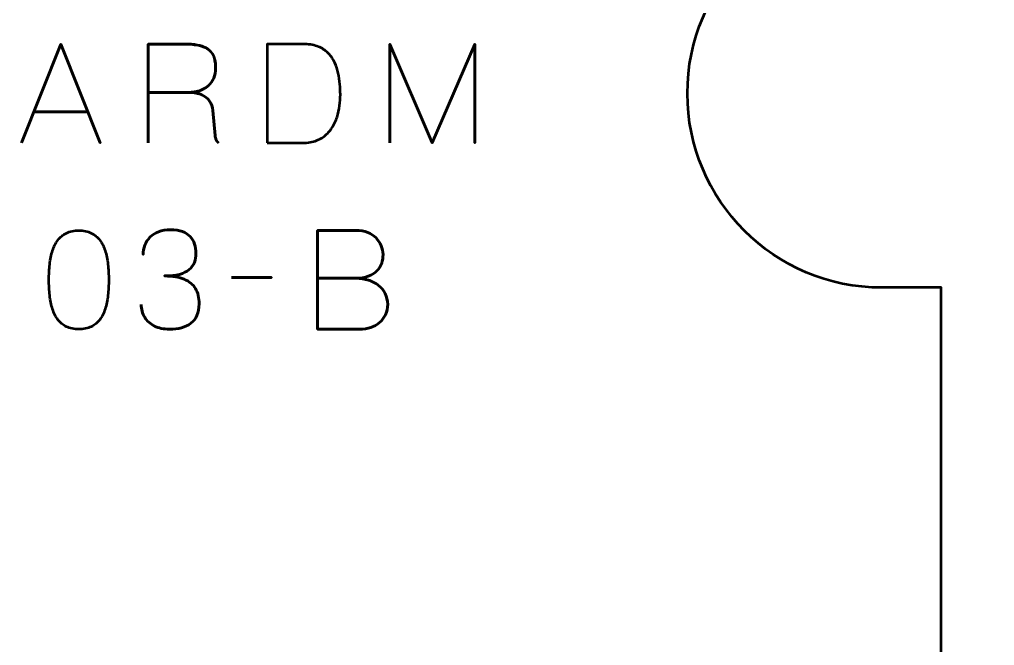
# Model space of a CAD drawing. Header units: centimetres. Extents: x -21 to 0, y -29.7 to 0.
# Drawn here: x -11.695 to -8.685, y -27.767 to -25.833 of the extents above; entities that cross this region are included whole.
import ezdxf

# ---------------------------------------------------------------- set-up
doc = ezdxf.new("R2010")
doc.units = ezdxf.units.CM
doc.header["$MEASUREMENT"] = 0
doc.layers.add('Layer 1', color=7, linetype='Continuous')

msp = doc.modelspace()

# ---------------------------------------------------------------- linework, layer by layer
at = {"layer": 'Layer 1', "color": 22, "lineweight": 53}
msp.add_open_spline([(-21.00003, -29.19995), (-21.00003, -29.19995), (-21.00003, -0.49992), (-21.00003, -0.49992), (-21.00003, -0.49992), (-21.00003, -0.22295), (-20.77694, 0.00004), (-20.49994, 0.00004), (-20.49994, 0.00004), (-20.49994, 0.00004), (-0.50008, 0.00004), (-0.50008, 0.00004), (-0.50008, 0.00004), (-0.22294, 0.00004), (0.00002, -0.22295), (0.00002, -0.49992), (0.00002, -0.49992), (0.00002, -0.49992), (0.00002, -29.19995), (0.00002, -29.19995), (0.00002, -29.19995), (0.00002, -29.47695), (-0.22294, -29.70004), (-0.50008, -29.70004), (-0.50008, -29.70004), (-0.50008, -29.70004), (-20.49994, -29.70004), (-20.49994, -29.70004), (-20.49994, -29.70004), (-20.77694, -29.70004), (-21.00003, -29.47695), (-21.00003, -29.19995)], degree=3, knots=[0, 0, 0, 0, 0.125, 0.125, 0.125, 0.125, 0.25, 0.25, 0.25, 0.25, 0.375, 0.375, 0.375, 0.375, 0.5, 0.5, 0.5, 0.5, 0.625, 0.625, 0.625, 0.625, 0.75, 0.75, 0.75, 0.75, 0.875, 0.875, 0.875, 0.875, 1, 1, 1, 1], dxfattribs=at)
at = {"layer": 'Layer 1', "color": 114, "lineweight": 53}
msp.add_open_spline([(-14.15002, -27.99995), (-14.15002, -27.99995), (-14.15002, -26.55), (-14.15002, -26.55), (-14.15002, -26.55), (-14.15002, -26.55), (-13.9125, -26.55), (-13.9125, -26.55), (-13.9125, -26.55), (-13.58118, -26.55), (-13.3125, -26.28131), (-13.3125, -25.95), (-13.3125, -25.95), (-13.3125, -25.61869), (-13.58118, -25.35), (-13.9125, -25.35), (-13.9125, -25.35), (-13.9125, -25.35), (-14.15002, -25.35), (-14.15002, -25.35), (-14.15002, -25.35), (-14.15002, -25.35), (-14.15002, -19.05), (-14.15002, -19.05), (-14.15002, -19.05), (-14.15002, -19.05), (-13.9125, -19.05), (-13.9125, -19.05), (-13.9125, -19.05), (-13.58118, -19.05), (-13.3125, -18.78132), (-13.3125, -18.45), (-13.3125, -18.45), (-13.3125, -18.11868), (-13.58118, -17.85), (-13.9125, -17.85), (-13.9125, -17.85), (-13.9125, -17.85), (-14.15002, -17.85), (-14.15002, -17.85), (-14.15002, -17.85), (-14.15002, -17.85), (-14.15002, -15.70005), (-14.15002, -15.70005), (-14.15002, -15.70005), (-14.15002, -15.42305), (-13.92693, -15.19995), (-13.64993, -15.19995), (-13.64993, -15.19995), (-13.64993, -15.19995), (-9.35007, -15.19995), (-9.35007, -15.19995), (-9.35007, -15.19995), (-9.07293, -15.19995), (-8.84997, -15.42305), (-8.84997, -15.70005), (-8.84997, -15.70005), (-8.84997, -15.70005), (-8.84997, -15.84998), (-8.84997, -15.84998), (-8.84997, -15.84998), (-8.84997, -15.84998), (-8.84997, -17.1615), (-8.84997, -17.1615), (-8.84997, -17.1615), (-8.84997, -17.1615), (-9.083, -17.1615), (-9.083, -17.1615), (-9.083, -17.1615), (-9.41432, -17.1615), (-9.683, -17.43018), (-9.683, -17.7615), (-9.683, -17.7615), (-9.683, -18.09282), (-9.41432, -18.3615), (-9.083, -18.3615), (-9.083, -18.3615), (-9.083, -18.3615), (-8.84997, -18.3615), (-8.84997, -18.3615), (-8.84997, -18.3615), (-8.84997, -18.3615), (-8.84997, -20.25), (-8.84997, -20.25), (-8.84997, -20.25), (-8.84997, -20.25), (-9.5875, -20.25), (-9.5875, -20.25), (-9.5875, -20.25), (-9.91882, -20.25), (-10.1875, -20.51868), (-10.1875, -20.85), (-10.1875, -20.85), (-10.1875, -21.18132), (-9.91882, -21.45), (-9.5875, -21.45), (-9.5875, -21.45), (-9.5875, -21.45), (-8.84997, -21.45), (-8.84997, -21.45), (-8.84997, -21.45), (-8.84997, -21.45), (-8.84997, -25.4615), (-8.84997, -25.4615), (-8.84997, -25.4615), (-8.84997, -25.4615), (-9.033, -25.4615), (-9.033, -25.4615), (-9.033, -25.4615), (-9.36432, -25.4615), (-9.633, -25.73019), (-9.633, -26.0615), (-9.633, -26.0615), (-9.633, -26.39281), (-9.36432, -26.6615), (-9.033, -26.6615), (-9.033, -26.6615), (-9.033, -26.6615), (-8.84997, -26.6615), (-8.84997, -26.6615), (-8.84997, -26.6615), (-8.84997, -26.6615), (-8.84997, -27.99995), (-8.84997, -27.99995), (-8.84997, -27.99995), (-8.84997, -28.27695), (-9.07293, -28.50005), (-9.35007, -28.50005), (-9.35007, -28.50005), (-9.35007, -28.50005), (-13.64993, -28.50005), (-13.64993, -28.50005), (-13.64993, -28.50005), (-13.92693, -28.50005), (-14.15002, -28.27695), (-14.15002, -27.99995)], degree=3, knots=[0, 0, 0, 0, 0.0294118, 0.0294118, 0.0294118, 0.0294118, 0.0588235, 0.0588235, 0.0588235, 0.0588235, 0.0882353, 0.0882353, 0.0882353, 0.0882353, 0.1176471, 0.1176471, 0.1176471, 0.1176471, 0.1470588, 0.1470588, 0.1470588, 0.1470588, 0.1764706, 0.1764706, 0.1764706, 0.1764706, 0.2058824, 0.2058824, 0.2058824, 0.2058824, 0.2352941, 0.2352941, 0.2352941, 0.2352941, 0.2647059, 0.2647059, 0.2647059, 0.2647059, 0.2941176, 0.2941176, 0.2941176, 0.2941176, 0.3235294, 0.3235294, 0.3235294, 0.3235294, 0.3529412, 0.3529412, 0.3529412, 0.3529412, 0.3823529, 0.3823529, 0.3823529, 0.3823529, 0.4117647, 0.4117647, 0.4117647, 0.4117647, 0.4411765, 0.4411765, 0.4411765, 0.4411765, 0.4705882, 0.4705882, 0.4705882, 0.4705882, 0.5, 0.5, 0.5, 0.5, 0.5294118, 0.5294118, 0.5294118, 0.5294118, 0.5588235, 0.5588235, 0.5588235, 0.5588235, 0.5882353, 0.5882353, 0.5882353, 0.5882353, 0.6176471, 0.6176471, 0.6176471, 0.6176471, 0.6470588, 0.6470588, 0.6470588, 0.6470588, 0.6764706, 0.6764706, 0.6764706, 0.6764706, 0.7058824, 0.7058824, 0.7058824, 0.7058824, 0.7352941, 0.7352941, 0.7352941, 0.7352941, 0.7647059, 0.7647059, 0.7647059, 0.7647059, 0.7941176, 0.7941176, 0.7941176, 0.7941176, 0.8235294, 0.8235294, 0.8235294, 0.8235294, 0.8529412, 0.8529412, 0.8529412, 0.8529412, 0.8823529, 0.8823529, 0.8823529, 0.8823529, 0.9117647, 0.9117647, 0.9117647, 0.9117647, 0.9411765, 0.9411765, 0.9411765, 0.9411765, 0.9705882, 0.9705882, 0.9705882, 0.9705882, 1, 1, 1, 1], dxfattribs=at)
at = {"layer": 'Layer 1', "color": 30, "lineweight": 53}
for points, knots in [([(-11.68882, -26.21453), (-11.68882, -26.21453), (-11.56775, -25.90931), (-11.56775, -25.90931), (-11.56775, -25.90931), (-11.56775, -25.90931), (-11.44625, -26.21453), (-11.44625, -26.21453), (-11.44625, -26.21453), (-11.44625, -26.21453), (-11.56775, -25.90931), (-11.56775, -25.90931), (-11.56775, -25.90931), (-11.56775, -25.90931), (-11.68882, -26.21453), (-11.68882, -26.21453)], [0, 0, 0, 0, 0.25, 0.25, 0.25, 0.25, 0.5, 0.5, 0.5, 0.5, 0.75, 0.75, 0.75, 0.75, 1, 1, 1, 1]), ([(-11.29724, -26.21453), (-11.29724, -26.21453), (-11.29724, -25.90931), (-11.29724, -25.90931), (-11.29724, -25.90931), (-11.29724, -25.90931), (-11.1859, -25.90931), (-11.1859, -25.90931), (-11.1859, -25.90931), (-11.17038, -25.90931), (-11.15712, -25.91037), (-11.14618, -25.91241), (-11.14618, -25.91241), (-11.13518, -25.91446), (-11.12607, -25.91742), (-11.11888, -25.9213), (-11.11888, -25.9213), (-11.11168, -25.92518), (-11.10604, -25.92991), (-11.10187, -25.93548), (-11.10187, -25.93548), (-11.09764, -25.94099), (-11.09468, -25.94727), (-11.09277, -25.95425), (-11.09277, -25.95425), (-11.09087, -25.96124), (-11.08974, -25.96879), (-11.08939, -25.97704), (-11.08939, -25.97704), (-11.08889, -25.98741), (-11.09002, -25.99743), (-11.0927, -26.0071), (-11.0927, -26.0071), (-11.09545, -26.01683), (-11.10018, -26.02551), (-11.10688, -26.03327), (-11.10688, -26.03327), (-11.11366, -26.04104), (-11.12276, -26.04717), (-11.13433, -26.05176), (-11.13433, -26.05176), (-11.1459, -26.05628), (-11.16022, -26.05867), (-11.17744, -26.05874), (-11.17744, -26.05874), (-11.17744, -26.05874), (-11.29724, -26.05874), (-11.29724, -26.05874), (-11.29724, -26.05874), (-11.29724, -26.05874), (-11.17744, -26.05874), (-11.17744, -26.05874), (-11.17744, -26.05874), (-11.16058, -26.05867), (-11.14639, -26.05628), (-11.13489, -26.05176), (-11.13489, -26.05176), (-11.12339, -26.04717), (-11.11422, -26.04104), (-11.10738, -26.03327), (-11.10738, -26.03327), (-11.10053, -26.02551), (-11.09574, -26.01683), (-11.09291, -26.0071), (-11.09291, -26.0071), (-11.09009, -25.99743), (-11.08889, -25.98741), (-11.08939, -25.97704), (-11.08939, -25.97704), (-11.08981, -25.96674), (-11.09157, -25.95743), (-11.09468, -25.9491), (-11.09468, -25.9491), (-11.09771, -25.94085), (-11.10279, -25.93372), (-11.10985, -25.92779), (-11.10985, -25.92779), (-11.1169, -25.92187), (-11.12664, -25.91728), (-11.13899, -25.91411), (-11.13899, -25.91411), (-11.15133, -25.91093), (-11.167, -25.90931), (-11.1859, -25.90931), (-11.1859, -25.90931), (-11.1859, -25.90931), (-11.29724, -25.90931), (-11.29724, -25.90931), (-11.29724, -25.90931), (-11.29724, -25.90931), (-11.29724, -26.21453), (-11.29724, -26.21453)], [0, 0, 0, 0, 0.0434783, 0.0434783, 0.0434783, 0.0434783, 0.0869565, 0.0869565, 0.0869565, 0.0869565, 0.1304348, 0.1304348, 0.1304348, 0.1304348, 0.173913, 0.173913, 0.173913, 0.173913, 0.2173913, 0.2173913, 0.2173913, 0.2173913, 0.2608696, 0.2608696, 0.2608696, 0.2608696, 0.3043478, 0.3043478, 0.3043478, 0.3043478, 0.3478261, 0.3478261, 0.3478261, 0.3478261, 0.3913043, 0.3913043, 0.3913043, 0.3913043, 0.4347826, 0.4347826, 0.4347826, 0.4347826, 0.4782609, 0.4782609, 0.4782609, 0.4782609, 0.5217391, 0.5217391, 0.5217391, 0.5217391, 0.5652174, 0.5652174, 0.5652174, 0.5652174, 0.6086957, 0.6086957, 0.6086957, 0.6086957, 0.6521739, 0.6521739, 0.6521739, 0.6521739, 0.6956522, 0.6956522, 0.6956522, 0.6956522, 0.7391304, 0.7391304, 0.7391304, 0.7391304, 0.7826087, 0.7826087, 0.7826087, 0.7826087, 0.826087, 0.826087, 0.826087, 0.826087, 0.8695652, 0.8695652, 0.8695652, 0.8695652, 0.9130435, 0.9130435, 0.9130435, 0.9130435, 0.9565217, 0.9565217, 0.9565217, 0.9565217, 1, 1, 1, 1]), ([(-10.93021, -26.21453), (-10.93021, -26.21453), (-10.93021, -25.90931), (-10.93021, -25.90931), (-10.93021, -25.90931), (-10.93021, -25.90931), (-10.82014, -25.90931), (-10.82014, -25.90931), (-10.82014, -25.90931), (-10.80342, -25.90938), (-10.78896, -25.91157), (-10.77675, -25.91587), (-10.77675, -25.91587), (-10.76462, -25.92017), (-10.75432, -25.9261), (-10.74599, -25.93358), (-10.74599, -25.93358), (-10.7376, -25.94113), (-10.73082, -25.94981), (-10.72553, -25.95954), (-10.72553, -25.95954), (-10.72024, -25.96935), (-10.71615, -25.97979), (-10.71325, -25.99087), (-10.71325, -25.99087), (-10.71036, -26.00188), (-10.70832, -26.0131), (-10.70705, -26.02445), (-10.70705, -26.02445), (-10.70578, -26.03581), (-10.70493, -26.04682), (-10.70458, -26.05747), (-10.70458, -26.05747), (-10.70408, -26.06813), (-10.70443, -26.07935), (-10.70556, -26.09113), (-10.70556, -26.09113), (-10.70669, -26.10291), (-10.70881, -26.11469), (-10.71198, -26.12641), (-10.71198, -26.12641), (-10.71509, -26.13812), (-10.71953, -26.14927), (-10.72525, -26.15978), (-10.72525, -26.15978), (-10.73089, -26.17036), (-10.73809, -26.17975), (-10.7467, -26.18793), (-10.7467, -26.18793), (-10.75538, -26.19612), (-10.76575, -26.20261), (-10.77788, -26.20733), (-10.77788, -26.20733), (-10.79002, -26.21206), (-10.80413, -26.21446), (-10.82014, -26.21453), (-10.82014, -26.21453), (-10.82014, -26.21453), (-10.93021, -26.21453), (-10.93021, -26.21453)], [0, 0, 0, 0, 0.0666667, 0.0666667, 0.0666667, 0.0666667, 0.1333333, 0.1333333, 0.1333333, 0.1333333, 0.2, 0.2, 0.2, 0.2, 0.2666667, 0.2666667, 0.2666667, 0.2666667, 0.3333333, 0.3333333, 0.3333333, 0.3333333, 0.4, 0.4, 0.4, 0.4, 0.4666667, 0.4666667, 0.4666667, 0.4666667, 0.5333333, 0.5333333, 0.5333333, 0.5333333, 0.6, 0.6, 0.6, 0.6, 0.6666667, 0.6666667, 0.6666667, 0.6666667, 0.7333333, 0.7333333, 0.7333333, 0.7333333, 0.8, 0.8, 0.8, 0.8, 0.8666667, 0.8666667, 0.8666667, 0.8666667, 0.9333333, 0.9333333, 0.9333333, 0.9333333, 1, 1, 1, 1]), ([(-10.93021, -26.21453), (-10.93021, -26.21453), (-10.93021, -25.90931), (-10.93021, -25.90931), (-10.93021, -25.90931), (-10.93021, -25.90931), (-10.82014, -25.90931), (-10.82014, -25.90931), (-10.82014, -25.90931), (-10.80342, -25.90938), (-10.78896, -25.91157), (-10.77675, -25.91587), (-10.77675, -25.91587), (-10.76462, -25.92017), (-10.75432, -25.9261), (-10.74599, -25.93358), (-10.74599, -25.93358), (-10.7376, -25.94113), (-10.73082, -25.94981), (-10.72553, -25.95954), (-10.72553, -25.95954), (-10.72024, -25.96935), (-10.71615, -25.97979), (-10.71325, -25.99087), (-10.71325, -25.99087), (-10.71036, -26.00188), (-10.70832, -26.0131), (-10.70705, -26.02445), (-10.70705, -26.02445), (-10.70578, -26.03581), (-10.70493, -26.04682), (-10.70458, -26.05747), (-10.70458, -26.05747), (-10.70408, -26.06813), (-10.70443, -26.07935), (-10.70556, -26.09113), (-10.70556, -26.09113), (-10.70669, -26.10291), (-10.70881, -26.11469), (-10.71198, -26.12641), (-10.71198, -26.12641), (-10.71509, -26.13812), (-10.71953, -26.14927), (-10.72525, -26.15978), (-10.72525, -26.15978), (-10.73089, -26.17036), (-10.73809, -26.17975), (-10.7467, -26.18793), (-10.7467, -26.18793), (-10.75538, -26.19612), (-10.76575, -26.20261), (-10.77788, -26.20733), (-10.77788, -26.20733), (-10.79002, -26.21206), (-10.80413, -26.21446), (-10.82014, -26.21453), (-10.82014, -26.21453), (-10.82014, -26.21453), (-10.93021, -26.21453), (-10.93021, -26.21453)], [0, 0, 0, 0, 0.0666667, 0.0666667, 0.0666667, 0.0666667, 0.1333333, 0.1333333, 0.1333333, 0.1333333, 0.2, 0.2, 0.2, 0.2, 0.2666667, 0.2666667, 0.2666667, 0.2666667, 0.3333333, 0.3333333, 0.3333333, 0.3333333, 0.4, 0.4, 0.4, 0.4, 0.4666667, 0.4666667, 0.4666667, 0.4666667, 0.5333333, 0.5333333, 0.5333333, 0.5333333, 0.6, 0.6, 0.6, 0.6, 0.6666667, 0.6666667, 0.6666667, 0.6666667, 0.7333333, 0.7333333, 0.7333333, 0.7333333, 0.8, 0.8, 0.8, 0.8, 0.8666667, 0.8666667, 0.8666667, 0.8666667, 0.9333333, 0.9333333, 0.9333333, 0.9333333, 1, 1, 1, 1]), ([(-10.55175, -26.21453), (-10.55175, -26.21453), (-10.55175, -25.90931), (-10.55175, -25.90931), (-10.55175, -25.90931), (-10.55175, -25.90931), (-10.42052, -26.21453), (-10.42052, -26.21453), (-10.42052, -26.21453), (-10.42052, -26.21453), (-10.28886, -25.90931), (-10.28886, -25.90931), (-10.28886, -25.90931), (-10.28886, -25.90931), (-10.28886, -26.21453), (-10.28886, -26.21453), (-10.28886, -26.21453), (-10.28886, -26.21453), (-10.28886, -25.90931), (-10.28886, -25.90931), (-10.28886, -25.90931), (-10.28886, -25.90931), (-10.42052, -26.21453), (-10.42052, -26.21453), (-10.42052, -26.21453), (-10.42052, -26.21453), (-10.55175, -25.90931), (-10.55175, -25.90931), (-10.55175, -25.90931), (-10.55175, -25.90931), (-10.55175, -26.21453), (-10.55175, -26.21453)], [0, 0, 0, 0, 0.125, 0.125, 0.125, 0.125, 0.25, 0.25, 0.25, 0.25, 0.375, 0.375, 0.375, 0.375, 0.5, 0.5, 0.5, 0.5, 0.625, 0.625, 0.625, 0.625, 0.75, 0.75, 0.75, 0.75, 0.875, 0.875, 0.875, 0.875, 1, 1, 1, 1]), ([(-11.08007, -26.21453), (-11.08289, -26.21248), (-11.08501, -26.21001), (-11.08656, -26.20712), (-11.08656, -26.20712), (-11.08812, -26.20423), (-11.08917, -26.20134), (-11.08981, -26.19851), (-11.08981, -26.19851), (-11.09037, -26.19576), (-11.09066, -26.19343), (-11.09066, -26.19167), (-11.09066, -26.19167), (-11.09066, -26.19167), (-11.09828, -26.11462), (-11.09828, -26.11462), (-11.09828, -26.11462), (-11.09912, -26.10355), (-11.10237, -26.09381), (-11.10794, -26.08548), (-11.10794, -26.08548), (-11.11359, -26.07709), (-11.12163, -26.0706), (-11.13221, -26.06587), (-11.13221, -26.06587), (-11.14273, -26.06121), (-11.15585, -26.05882), (-11.17151, -26.05874), (-11.17151, -26.05874), (-11.15585, -26.05882), (-11.14273, -26.06121), (-11.13221, -26.06587), (-11.13221, -26.06587), (-11.12163, -26.0706), (-11.11359, -26.07709), (-11.10794, -26.08548), (-11.10794, -26.08548), (-11.10237, -26.09381), (-11.09912, -26.10355), (-11.09828, -26.11462), (-11.09828, -26.11462), (-11.09828, -26.11462), (-11.09066, -26.19167), (-11.09066, -26.19167), (-11.09066, -26.19167), (-11.09066, -26.19343), (-11.09037, -26.19576), (-11.08981, -26.19851), (-11.08981, -26.19851), (-11.08917, -26.20134), (-11.08812, -26.20423), (-11.08656, -26.20712), (-11.08656, -26.20712), (-11.08501, -26.21001), (-11.08289, -26.21248), (-11.08007, -26.21453)], [0, 0, 0, 0, 0.0714286, 0.0714286, 0.0714286, 0.0714286, 0.1428571, 0.1428571, 0.1428571, 0.1428571, 0.2142857, 0.2142857, 0.2142857, 0.2142857, 0.2857143, 0.2857143, 0.2857143, 0.2857143, 0.3571429, 0.3571429, 0.3571429, 0.3571429, 0.4285714, 0.4285714, 0.4285714, 0.4285714, 0.5, 0.5, 0.5, 0.5, 0.5714286, 0.5714286, 0.5714286, 0.5714286, 0.6428571, 0.6428571, 0.6428571, 0.6428571, 0.7142857, 0.7142857, 0.7142857, 0.7142857, 0.7857143, 0.7857143, 0.7857143, 0.7857143, 0.8571429, 0.8571429, 0.8571429, 0.8571429, 0.9285714, 0.9285714, 0.9285714, 0.9285714, 1, 1, 1, 1]), ([(-11.65072, -26.11843), (-11.65072, -26.11843), (-11.48478, -26.11843), (-11.48478, -26.11843), (-11.48478, -26.11843), (-11.48478, -26.11843), (-11.65072, -26.11843), (-11.65072, -26.11843)], [0, 0, 0, 0, 0.5, 0.5, 0.5, 0.5, 1, 1, 1, 1]), ([(-11.51165, -26.78984), (-11.49684, -26.78977), (-11.48407, -26.78716), (-11.47341, -26.78208), (-11.47341, -26.78208), (-11.46283, -26.777), (-11.45401, -26.76973), (-11.44696, -26.76049), (-11.44696, -26.76049), (-11.43997, -26.75118), (-11.43447, -26.74017), (-11.43038, -26.72747), (-11.43038, -26.72747), (-11.42635, -26.71477), (-11.42346, -26.70087), (-11.42184, -26.68563), (-11.42184, -26.68563), (-11.42014, -26.67039), (-11.4193, -26.65437), (-11.41937, -26.63744), (-11.41937, -26.63744), (-11.4193, -26.62058), (-11.42014, -26.60456), (-11.42184, -26.58939), (-11.42184, -26.58939), (-11.42346, -26.57422), (-11.42635, -26.56025), (-11.43038, -26.54755), (-11.43038, -26.54755), (-11.43447, -26.53492), (-11.43997, -26.52392), (-11.44696, -26.51453), (-11.44696, -26.51453), (-11.45401, -26.50522), (-11.46283, -26.49795), (-11.47341, -26.49287), (-11.47341, -26.49287), (-11.48407, -26.48772), (-11.49684, -26.48511), (-11.51165, -26.48504), (-11.51165, -26.48504), (-11.52647, -26.48511), (-11.53924, -26.48772), (-11.5499, -26.49287), (-11.5499, -26.49287), (-11.56048, -26.49795), (-11.5693, -26.50522), (-11.57635, -26.51453), (-11.57635, -26.51453), (-11.58334, -26.52392), (-11.58884, -26.53492), (-11.59293, -26.54755), (-11.59293, -26.54755), (-11.59696, -26.56025), (-11.59985, -26.57422), (-11.60147, -26.58939), (-11.60147, -26.58939), (-11.60316, -26.60456), (-11.60401, -26.62058), (-11.60394, -26.63744), (-11.60394, -26.63744), (-11.60401, -26.65437), (-11.60316, -26.67039), (-11.60147, -26.68563), (-11.60147, -26.68563), (-11.59985, -26.70087), (-11.59696, -26.71477), (-11.59293, -26.72747), (-11.59293, -26.72747), (-11.58884, -26.74017), (-11.58334, -26.75118), (-11.57635, -26.76049), (-11.57635, -26.76049), (-11.5693, -26.76973), (-11.56048, -26.777), (-11.5499, -26.78208), (-11.5499, -26.78208), (-11.53924, -26.78716), (-11.52647, -26.78977), (-11.51165, -26.78984)], [0, 0, 0, 0, 0.05, 0.05, 0.05, 0.05, 0.1, 0.1, 0.1, 0.1, 0.15, 0.15, 0.15, 0.15, 0.2, 0.2, 0.2, 0.2, 0.25, 0.25, 0.25, 0.25, 0.3, 0.3, 0.3, 0.3, 0.35, 0.35, 0.35, 0.35, 0.4, 0.4, 0.4, 0.4, 0.45, 0.45, 0.45, 0.45, 0.5, 0.5, 0.5, 0.5, 0.55, 0.55, 0.55, 0.55, 0.6, 0.6, 0.6, 0.6, 0.65, 0.65, 0.65, 0.65, 0.7, 0.7, 0.7, 0.7, 0.75, 0.75, 0.75, 0.75, 0.8, 0.8, 0.8, 0.8, 0.85, 0.85, 0.85, 0.85, 0.9, 0.9, 0.9, 0.9, 0.95, 0.95, 0.95, 0.95, 1, 1, 1, 1]), ([(-11.51165, -26.78984), (-11.49684, -26.78977), (-11.48407, -26.78716), (-11.47341, -26.78208), (-11.47341, -26.78208), (-11.46283, -26.777), (-11.45401, -26.76973), (-11.44696, -26.76049), (-11.44696, -26.76049), (-11.43997, -26.75118), (-11.43447, -26.74017), (-11.43038, -26.72747), (-11.43038, -26.72747), (-11.42635, -26.71477), (-11.42346, -26.70087), (-11.42184, -26.68563), (-11.42184, -26.68563), (-11.42014, -26.67039), (-11.4193, -26.65437), (-11.41937, -26.63744), (-11.41937, -26.63744), (-11.4193, -26.62058), (-11.42014, -26.60456), (-11.42184, -26.58939), (-11.42184, -26.58939), (-11.42346, -26.57422), (-11.42635, -26.56025), (-11.43038, -26.54755), (-11.43038, -26.54755), (-11.43447, -26.53492), (-11.43997, -26.52392), (-11.44696, -26.51453), (-11.44696, -26.51453), (-11.45401, -26.50522), (-11.46283, -26.49795), (-11.47341, -26.49287), (-11.47341, -26.49287), (-11.48407, -26.48772), (-11.49684, -26.48511), (-11.51165, -26.48504), (-11.51165, -26.48504), (-11.52647, -26.48511), (-11.53924, -26.48772), (-11.5499, -26.49287), (-11.5499, -26.49287), (-11.56048, -26.49795), (-11.5693, -26.50522), (-11.57635, -26.51453), (-11.57635, -26.51453), (-11.58334, -26.52392), (-11.58884, -26.53492), (-11.59293, -26.54755), (-11.59293, -26.54755), (-11.59696, -26.56025), (-11.59985, -26.57422), (-11.60147, -26.58939), (-11.60147, -26.58939), (-11.60316, -26.60456), (-11.60401, -26.62058), (-11.60394, -26.63744), (-11.60394, -26.63744), (-11.60401, -26.65437), (-11.60316, -26.67039), (-11.60147, -26.68563), (-11.60147, -26.68563), (-11.59985, -26.70087), (-11.59696, -26.71477), (-11.59293, -26.72747), (-11.59293, -26.72747), (-11.58884, -26.74017), (-11.58334, -26.75118), (-11.57635, -26.76049), (-11.57635, -26.76049), (-11.5693, -26.76973), (-11.56048, -26.777), (-11.5499, -26.78208), (-11.5499, -26.78208), (-11.53924, -26.78716), (-11.52647, -26.78977), (-11.51165, -26.78984)], [0, 0, 0, 0, 0.05, 0.05, 0.05, 0.05, 0.1, 0.1, 0.1, 0.1, 0.15, 0.15, 0.15, 0.15, 0.2, 0.2, 0.2, 0.2, 0.25, 0.25, 0.25, 0.25, 0.3, 0.3, 0.3, 0.3, 0.35, 0.35, 0.35, 0.35, 0.4, 0.4, 0.4, 0.4, 0.45, 0.45, 0.45, 0.45, 0.5, 0.5, 0.5, 0.5, 0.55, 0.55, 0.55, 0.55, 0.6, 0.6, 0.6, 0.6, 0.65, 0.65, 0.65, 0.65, 0.7, 0.7, 0.7, 0.7, 0.75, 0.75, 0.75, 0.75, 0.8, 0.8, 0.8, 0.8, 0.85, 0.85, 0.85, 0.85, 0.9, 0.9, 0.9, 0.9, 0.95, 0.95, 0.95, 0.95, 1, 1, 1, 1]), ([(-11.31904, -26.71322), (-11.31897, -26.72846), (-11.31544, -26.74172), (-11.30846, -26.75322), (-11.30846, -26.75322), (-11.30147, -26.76465), (-11.29152, -26.77361), (-11.27854, -26.78003), (-11.27854, -26.78003), (-11.26556, -26.78645), (-11.24997, -26.7897), (-11.23183, -26.78984), (-11.23183, -26.78984), (-11.21822, -26.78984), (-11.20587, -26.78843), (-11.19465, -26.78547), (-11.19465, -26.78547), (-11.1835, -26.7825), (-11.17391, -26.77792), (-11.16579, -26.77164), (-11.16579, -26.77164), (-11.15768, -26.76536), (-11.15147, -26.75724), (-11.14703, -26.74737), (-11.14703, -26.74737), (-11.14265, -26.73742), (-11.14047, -26.72549), (-11.1404, -26.71152), (-11.1404, -26.71152), (-11.14032, -26.6929), (-11.14413, -26.67716), (-11.15168, -26.66439), (-11.15168, -26.66439), (-11.15923, -26.65162), (-11.17095, -26.64203), (-11.18668, -26.63547), (-11.18668, -26.63547), (-11.20241, -26.6289), (-11.22259, -26.62559), (-11.24707, -26.62559), (-11.24707, -26.62559), (-11.2288, -26.62566), (-11.21349, -26.62397), (-11.201, -26.62051), (-11.201, -26.62051), (-11.18858, -26.61705), (-11.17864, -26.61218), (-11.17116, -26.60583), (-11.17116, -26.60583), (-11.16368, -26.59955), (-11.15825, -26.59207), (-11.155, -26.58347), (-11.155, -26.58347), (-11.15168, -26.57493), (-11.15006, -26.56555), (-11.15013, -26.55532), (-11.15013, -26.55532), (-11.15006, -26.54508), (-11.15147, -26.53563), (-11.15429, -26.52688), (-11.15429, -26.52688), (-11.15705, -26.51813), (-11.16156, -26.51044), (-11.1677, -26.50388), (-11.1677, -26.50388), (-11.17384, -26.49732), (-11.18195, -26.49217), (-11.1919, -26.4885), (-11.1919, -26.4885), (-11.20192, -26.48483), (-11.21413, -26.483), (-11.22845, -26.48293), (-11.22845, -26.48293), (-11.2427, -26.483), (-11.25519, -26.48511), (-11.26577, -26.48921), (-11.26577, -26.48921), (-11.27643, -26.4933), (-11.28517, -26.49887), (-11.29223, -26.506), (-11.29223, -26.506), (-11.29921, -26.51312), (-11.30444, -26.52124), (-11.30789, -26.53041), (-11.30789, -26.53041), (-11.31142, -26.53958), (-11.31311, -26.54932), (-11.31311, -26.55955), (-11.31311, -26.55955), (-11.31311, -26.54932), (-11.31142, -26.53958), (-11.30789, -26.53041), (-11.30789, -26.53041), (-11.30444, -26.52124), (-11.29921, -26.51312), (-11.29223, -26.506), (-11.29223, -26.506), (-11.28517, -26.49887), (-11.27643, -26.4933), (-11.26577, -26.48921), (-11.26577, -26.48921), (-11.25519, -26.48511), (-11.2427, -26.483), (-11.22845, -26.48293), (-11.22845, -26.48293), (-11.21413, -26.483), (-11.20192, -26.48483), (-11.1919, -26.4885), (-11.1919, -26.4885), (-11.18195, -26.49217), (-11.17384, -26.49732), (-11.1677, -26.50388), (-11.1677, -26.50388), (-11.16156, -26.51044), (-11.15705, -26.51813), (-11.15429, -26.52688), (-11.15429, -26.52688), (-11.15147, -26.53563), (-11.15006, -26.54508), (-11.15013, -26.55532), (-11.15013, -26.55532), (-11.15006, -26.56555), (-11.15168, -26.57493), (-11.155, -26.58347), (-11.155, -26.58347), (-11.15825, -26.59207), (-11.16368, -26.59955), (-11.17116, -26.60583), (-11.17116, -26.60583), (-11.17864, -26.61218), (-11.18858, -26.61705), (-11.201, -26.62051), (-11.201, -26.62051), (-11.21349, -26.62397), (-11.2288, -26.62566), (-11.24707, -26.62559), (-11.24707, -26.62559), (-11.22259, -26.62559), (-11.20241, -26.6289), (-11.18668, -26.63547), (-11.18668, -26.63547), (-11.17095, -26.64203), (-11.15923, -26.65162), (-11.15168, -26.66439), (-11.15168, -26.66439), (-11.14413, -26.67716), (-11.14032, -26.6929), (-11.1404, -26.71152), (-11.1404, -26.71152), (-11.14047, -26.72549), (-11.14265, -26.73742), (-11.14703, -26.74737), (-11.14703, -26.74737), (-11.15147, -26.75724), (-11.15768, -26.76536), (-11.16579, -26.77164), (-11.16579, -26.77164), (-11.17391, -26.77792), (-11.1835, -26.7825), (-11.19465, -26.78547), (-11.19465, -26.78547), (-11.20587, -26.78843), (-11.21822, -26.78984), (-11.23183, -26.78984), (-11.23183, -26.78984), (-11.24997, -26.7897), (-11.26556, -26.78645), (-11.27854, -26.78003), (-11.27854, -26.78003), (-11.29152, -26.77361), (-11.30147, -26.76465), (-11.30846, -26.75322), (-11.30846, -26.75322), (-11.31544, -26.74172), (-11.31897, -26.72846), (-11.31904, -26.71322)], [0, 0, 0, 0, 0.0227273, 0.0227273, 0.0227273, 0.0227273, 0.0454545, 0.0454545, 0.0454545, 0.0454545, 0.0681818, 0.0681818, 0.0681818, 0.0681818, 0.0909091, 0.0909091, 0.0909091, 0.0909091, 0.1136364, 0.1136364, 0.1136364, 0.1136364, 0.1363636, 0.1363636, 0.1363636, 0.1363636, 0.1590909, 0.1590909, 0.1590909, 0.1590909, 0.1818182, 0.1818182, 0.1818182, 0.1818182, 0.2045455, 0.2045455, 0.2045455, 0.2045455, 0.2272727, 0.2272727, 0.2272727, 0.2272727, 0.25, 0.25, 0.25, 0.25, 0.2727273, 0.2727273, 0.2727273, 0.2727273, 0.2954545, 0.2954545, 0.2954545, 0.2954545, 0.3181818, 0.3181818, 0.3181818, 0.3181818, 0.3409091, 0.3409091, 0.3409091, 0.3409091, 0.3636364, 0.3636364, 0.3636364, 0.3636364, 0.3863636, 0.3863636, 0.3863636, 0.3863636, 0.4090909, 0.4090909, 0.4090909, 0.4090909, 0.4318182, 0.4318182, 0.4318182, 0.4318182, 0.4545455, 0.4545455, 0.4545455, 0.4545455, 0.4772727, 0.4772727, 0.4772727, 0.4772727, 0.5, 0.5, 0.5, 0.5, 0.5227273, 0.5227273, 0.5227273, 0.5227273, 0.5454545, 0.5454545, 0.5454545, 0.5454545, 0.5681818, 0.5681818, 0.5681818, 0.5681818, 0.5909091, 0.5909091, 0.5909091, 0.5909091, 0.6136364, 0.6136364, 0.6136364, 0.6136364, 0.6363636, 0.6363636, 0.6363636, 0.6363636, 0.6590909, 0.6590909, 0.6590909, 0.6590909, 0.6818182, 0.6818182, 0.6818182, 0.6818182, 0.7045455, 0.7045455, 0.7045455, 0.7045455, 0.7272727, 0.7272727, 0.7272727, 0.7272727, 0.75, 0.75, 0.75, 0.75, 0.7727273, 0.7727273, 0.7727273, 0.7727273, 0.7954545, 0.7954545, 0.7954545, 0.7954545, 0.8181818, 0.8181818, 0.8181818, 0.8181818, 0.8409091, 0.8409091, 0.8409091, 0.8409091, 0.8636364, 0.8636364, 0.8636364, 0.8636364, 0.8863636, 0.8863636, 0.8863636, 0.8863636, 0.9090909, 0.9090909, 0.9090909, 0.9090909, 0.9318182, 0.9318182, 0.9318182, 0.9318182, 0.9545455, 0.9545455, 0.9545455, 0.9545455, 0.9772727, 0.9772727, 0.9772727, 0.9772727, 1, 1, 1, 1]), ([(-10.77464, -26.63278), (-10.77464, -26.63278), (-10.65738, -26.63278), (-10.65738, -26.63278), (-10.65738, -26.63278), (-10.64214, -26.63271), (-10.62916, -26.6306), (-10.61822, -26.62643), (-10.61822, -26.62643), (-10.60735, -26.62234), (-10.59854, -26.61677), (-10.59169, -26.60978), (-10.59169, -26.60978), (-10.58485, -26.6028), (-10.57991, -26.5949), (-10.5768, -26.58615), (-10.5768, -26.58615), (-10.57377, -26.57747), (-10.57236, -26.56844), (-10.57271, -26.55913), (-10.57271, -26.55913), (-10.57314, -26.54981), (-10.57511, -26.54078), (-10.57864, -26.53196), (-10.57864, -26.53196), (-10.5821, -26.52314), (-10.58732, -26.51517), (-10.59416, -26.50804), (-10.59416, -26.50804), (-10.601, -26.50092), (-10.60954, -26.49527), (-10.61991, -26.49111), (-10.61991, -26.49111), (-10.63029, -26.48688), (-10.64249, -26.48469), (-10.65653, -26.48462), (-10.65653, -26.48462), (-10.65653, -26.48462), (-10.77464, -26.48462), (-10.77464, -26.48462), (-10.77464, -26.48462), (-10.77464, -26.48462), (-10.77464, -26.78984), (-10.77464, -26.78984), (-10.77464, -26.78984), (-10.77464, -26.78984), (-10.64468, -26.78984), (-10.64468, -26.78984), (-10.64468, -26.78984), (-10.63254, -26.78984), (-10.62125, -26.78808), (-10.61081, -26.78462), (-10.61081, -26.78462), (-10.60037, -26.78109), (-10.59127, -26.77608), (-10.58337, -26.76938), (-10.58337, -26.76938), (-10.57553, -26.76275), (-10.5694, -26.7547), (-10.56502, -26.74518), (-10.56502, -26.74518), (-10.56065, -26.73565), (-10.55839, -26.72486), (-10.55832, -26.71279), (-10.55832, -26.71279), (-10.5586, -26.70066), (-10.56114, -26.68972), (-10.56601, -26.67992), (-10.56601, -26.67992), (-10.57088, -26.67011), (-10.57765, -26.66171), (-10.5864, -26.65466), (-10.5864, -26.65466), (-10.59515, -26.64767), (-10.60559, -26.64224), (-10.61759, -26.6385), (-10.61759, -26.6385), (-10.62958, -26.63476), (-10.64284, -26.63286), (-10.65738, -26.63278), (-10.65738, -26.63278), (-10.64284, -26.63286), (-10.62958, -26.63476), (-10.61759, -26.6385), (-10.61759, -26.6385), (-10.60559, -26.64224), (-10.59515, -26.64767), (-10.5864, -26.65466), (-10.5864, -26.65466), (-10.57765, -26.66171), (-10.57088, -26.67011), (-10.56601, -26.67992), (-10.56601, -26.67992), (-10.56114, -26.68972), (-10.5586, -26.70066), (-10.55832, -26.71279), (-10.55832, -26.71279), (-10.55839, -26.72486), (-10.56065, -26.73565), (-10.56502, -26.74518), (-10.56502, -26.74518), (-10.5694, -26.7547), (-10.57553, -26.76275), (-10.58337, -26.76938), (-10.58337, -26.76938), (-10.59127, -26.77608), (-10.60037, -26.78109), (-10.61081, -26.78462), (-10.61081, -26.78462), (-10.62125, -26.78808), (-10.63254, -26.78984), (-10.64468, -26.78984), (-10.64468, -26.78984), (-10.64468, -26.78984), (-10.77464, -26.78984), (-10.77464, -26.78984), (-10.77464, -26.78984), (-10.77464, -26.78984), (-10.77464, -26.48462), (-10.77464, -26.48462), (-10.77464, -26.48462), (-10.77464, -26.48462), (-10.65653, -26.48462), (-10.65653, -26.48462), (-10.65653, -26.48462), (-10.64249, -26.48469), (-10.63029, -26.48688), (-10.61991, -26.49111), (-10.61991, -26.49111), (-10.60954, -26.49527), (-10.601, -26.50092), (-10.59416, -26.50804), (-10.59416, -26.50804), (-10.58732, -26.51517), (-10.5821, -26.52314), (-10.57864, -26.53196), (-10.57864, -26.53196), (-10.57511, -26.54078), (-10.57314, -26.54981), (-10.57271, -26.55913), (-10.57271, -26.55913), (-10.57236, -26.56844), (-10.57377, -26.57747), (-10.5768, -26.58615), (-10.5768, -26.58615), (-10.57991, -26.5949), (-10.58485, -26.6028), (-10.59169, -26.60978), (-10.59169, -26.60978), (-10.59854, -26.61677), (-10.60735, -26.62234), (-10.61822, -26.62643), (-10.61822, -26.62643), (-10.62916, -26.6306), (-10.64214, -26.63271), (-10.65738, -26.63278), (-10.65738, -26.63278), (-10.65738, -26.63278), (-10.77464, -26.63278), (-10.77464, -26.63278)], [0, 0, 0, 0, 0.025, 0.025, 0.025, 0.025, 0.05, 0.05, 0.05, 0.05, 0.075, 0.075, 0.075, 0.075, 0.1, 0.1, 0.1, 0.1, 0.125, 0.125, 0.125, 0.125, 0.15, 0.15, 0.15, 0.15, 0.175, 0.175, 0.175, 0.175, 0.2, 0.2, 0.2, 0.2, 0.225, 0.225, 0.225, 0.225, 0.25, 0.25, 0.25, 0.25, 0.275, 0.275, 0.275, 0.275, 0.3, 0.3, 0.3, 0.3, 0.325, 0.325, 0.325, 0.325, 0.35, 0.35, 0.35, 0.35, 0.375, 0.375, 0.375, 0.375, 0.4, 0.4, 0.4, 0.4, 0.425, 0.425, 0.425, 0.425, 0.45, 0.45, 0.45, 0.45, 0.475, 0.475, 0.475, 0.475, 0.5, 0.5, 0.5, 0.5, 0.525, 0.525, 0.525, 0.525, 0.55, 0.55, 0.55, 0.55, 0.575, 0.575, 0.575, 0.575, 0.6, 0.6, 0.6, 0.6, 0.625, 0.625, 0.625, 0.625, 0.65, 0.65, 0.65, 0.65, 0.675, 0.675, 0.675, 0.675, 0.7, 0.7, 0.7, 0.7, 0.725, 0.725, 0.725, 0.725, 0.75, 0.75, 0.75, 0.75, 0.775, 0.775, 0.775, 0.775, 0.8, 0.8, 0.8, 0.8, 0.825, 0.825, 0.825, 0.825, 0.85, 0.85, 0.85, 0.85, 0.875, 0.875, 0.875, 0.875, 0.9, 0.9, 0.9, 0.9, 0.925, 0.925, 0.925, 0.925, 0.95, 0.95, 0.95, 0.95, 0.975, 0.975, 0.975, 0.975, 1, 1, 1, 1]), ([(-11.04049, -26.63024), (-11.04049, -26.63024), (-10.9173, -26.63024), (-10.9173, -26.63024), (-10.9173, -26.63024), (-10.9173, -26.63024), (-11.04049, -26.63024), (-11.04049, -26.63024)], [0, 0, 0, 0, 0.5, 0.5, 0.5, 0.5, 1, 1, 1, 1])]:
    msp.add_open_spline(points, degree=3, knots=knots, dxfattribs=at)

doc.saveas('drawing.dxf')
